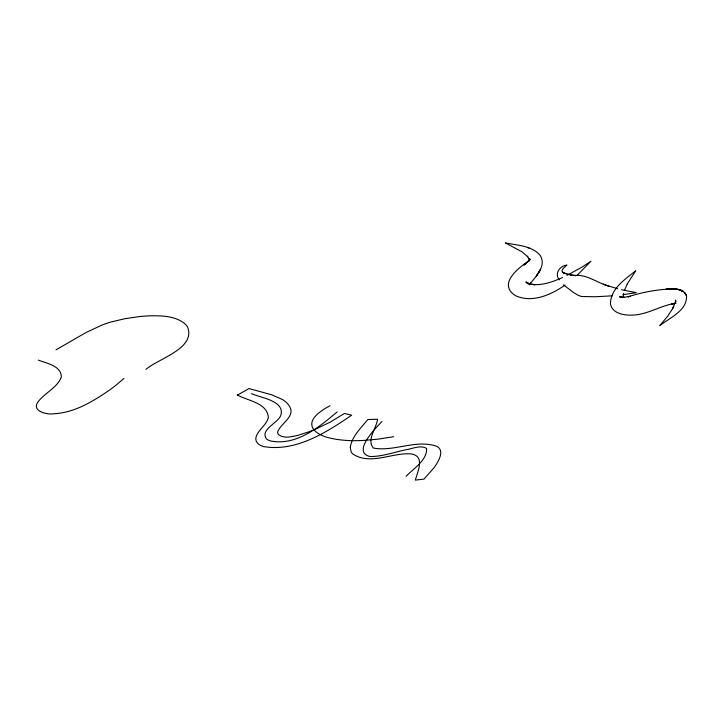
<?xml version="1.0" encoding="UTF-8"?>
<svg xmlns="http://www.w3.org/2000/svg" width="723" height="723" viewBox="0 0 723 723"><rect width="100%" height="100%" fill="white"/><g stroke="black" fill="none" stroke-linecap="round" stroke-linejoin="round"><path stroke-width="1.08" d="M623.208 297.054L623.606 293.285M624.401 290.601L627.447 283.543M673.493 306.986L673.755 306.507L672.517 308.811L675.752 301.148M627.248 283.922L635.752 270.782C625.133 279.277 610.357 288.893 610.456 303.967C612.309 313.637 624.139 315.427 632.345 315.111C647.338 314.74 660.207 305.702 674.821 303.38L671.586 304.012L676.032 303.217M672.742 308.387L667.808 315.987L659.855 325.594C669.688 317.786 687.067 310.773 686.534 296.123C683.759 287.763 673.023 288.694 666.028 289.245C653.077 290.23 640.361 292.806 628.025 296.837L630.501 296.303L622.024 297.533L619.982 296.62L622.087 297.587L619.71 296.954L624.238 297.298L622.024 297.533M529.453 284.519C535.626 276.71 546.904 266.055 540.144 255.346C531.694 245.54 517.135 245.332 505.35 242.901L521.852 251.749L527.763 256.746L527.374 256.24L529.453 259.702L529.308 258.744L529.426 260.822L529.869 259.25L528.983 260.678L530.113 259.177L524.076 265.106L528.965 260.849C518.102 267.953 497.288 284.338 515.725 295.788C532.327 303.244 551.333 294.758 565.097 285.043M538.192 273.348L540.596 269.263L536.529 275.707M536.195 276.15L537.261 274.74M529.227 284.799L530.601 283.1L529.417 284.555M381.952 421.491C376.077 427.754 351.324 452.318 370.149 456.565C382.06 456.529 393.484 452.508 404.997 449.923C411.902 449.082 420.162 444.573 426.669 448.441C427.022 460.406 413.692 468.432 406.055 476.303M576.882 275.59L590.971 261.211L582.06 267.085L567.013 275.336M337.171 411.92C318.816 427.356 295.942 446.245 270.312 440.903A34.821 13.041 -15.9 0 1 266.218 438.689C260.181 429.082 277.948 423.344 280.849 415.282C285.097 400.596 260.623 397.948 251.541 393.61M123.967 378.427L117.018 384.392A161.78 60.605 -15.9 0 1 107.962 391.152C91.812 402.069 73.999 412.77 54.017 413.746C47.131 415.065 30.655 411.007 38.31 401.518C45.142 392.652 57.099 387.853 61.347 377.108C61.464 365.811 46.606 363.353 38.346 360.117M145.956 369.408C157.578 358.87 196.258 348.54 187.555 326.95A87.465 32.77 -15.9 0 0 183.823 322.91C174.397 315.969 162.024 315.689 150.791 315.806A81.021 30.348 -15.9 0 0 139.602 316.547L124.645 318.753L110.899 322.051A43.046 16.123 -15.9 0 0 101.636 325.214L85.856 332.616L56.023 349.851M237.515 395.047L249.083 388.558L271.785 394.83L282.395 399.494A99.675 37.343 -15.9 0 1 288.594 404.979C297.117 416.059 280.696 422.955 277.623 431.974A24.645 9.236 -15.9 0 0 278.825 434.812L281.437 436.34L285.242 437.09A15.969 5.983 -15.9 0 0 288.712 437.072L297.108 435.617L309.236 431.694A70.574 26.435 -15.9 0 0 315.156 429.335L330.312 422.06L344.374 413.457L351.676 415.201C326.1 432.562 296.032 451.956 263.778 446.615A44.609 16.71 -15.9 0 1 259.412 444.781C249.119 437.487 263.859 427.844 267.158 420.678A46.236 17.316 -15.9 0 0 268.369 417.216C266.868 402.63 247.781 400.894 237.225 394.921M562.557 277.505C552.86 281.843 542.178 285.757 531.369 284.347L535.092 284.745L528.911 283.678L529.534 283.931L526.028 281.889L528.332 283.949L527.329 282.829M393.764 436.701L377.487 439.223L363.073 440.47A99.855 37.406 -15.9 0 1 330.727 438.201C322.295 436.719 306.923 429.995 313.213 419.132A42.332 15.861 -15.9 0 1 318.96 412.833L322.991 409.869A44.356 16.62 -15.9 0 1 329.959 405.802M622.801 294.722L636.312 292.67L621.391 289.688M612.336 295.843L595.146 296.755L581.563 296.502L578.463 295.49L573.502 292.454L563.353 284.808M574.731 275.49L569.869 274.785L575.942 275.653L574.505 275.472C587.212 274.171 597.044 282.946 608.775 286.109L603.253 284.175L604.229 284.51M571.116 274.957L563.172 272.707L566.877 274.116M617.605 288.694L607.962 285.82M527.32 247.456L529.073 248.043M525.955 282.512L529.534 283.931M563.931 272.996L562.295 271.703L562.584 272.246C560.75 269.95 563.777 267.871 566.986 265.061C559.855 265.684 554.125 273.782 559.295 279.882M350.257 447.311L351.107 451.694A50.628 18.97 -15.9 0 0 352.815 453.972C369.146 464.907 389.453 453.972 407.23 453.764A18.509 6.932 -15.9 0 1 411.974 454.053C425.16 456.755 417.523 471.857 415.345 480.099L423.967 479.105L433.936 467.853A133.773 50.113 -15.9 0 0 437.343 462.666A137.054 51.342 -15.9 0 0 438.463 460.578C440.388 456.746 442.404 451.215 438.798 447.718A30.682 11.496 -15.9 0 0 436.077 446.046C415.4 439.367 394.017 451.911 373.402 448.061C366.326 439.783 376.421 428.513 377.569 419.268L367.817 419.53C361.021 427.971 352.065 436.132 350.257 447.311M675.571 300.741L675.49 301.563L675.481 300.027L675.779 301.383L675.517 300.687M672.001 288.974L666.028 289.245L675.499 289.046L669.652 288.992L672.001 288.974M676.764 289.236L673.33 288.947L678.671 289.462L682.404 290.872L676.764 289.236M681.888 290.773L680.397 289.995L683.642 291.712L681.888 290.773M685.458 293.954L684.654 292.707L686.109 295.02L685.458 293.954"/></g></svg>
